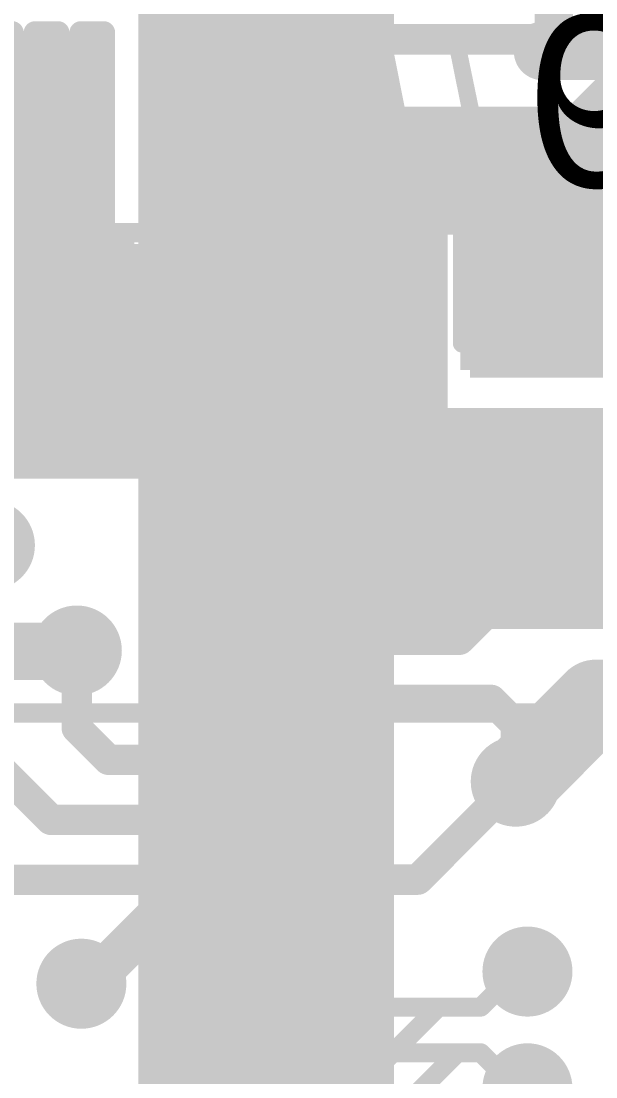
# Model space of a CAD drawing. Header units: millimetres. Extents: x -0.33 to 1.44, y -0.21 to 1.57.
# Drawn here: x 0.5502 to 0.701, y 0.6266 to 0.9035 of the extents above; entities that cross this region are included whole.
import ezdxf

# ---------------------------------------------------------------- set-up
doc = ezdxf.new("R2010")
doc.units = ezdxf.units.MM
doc.header["$MEASUREMENT"] = 0
for name, color, linetype in [('BottomLayer', 5, 'Continuous'), ('BottomOverlay', 54, 'Continuous'), ('BottomPaste', 16, 'Continuous'), ('BottomSolder', 6, 'Continuous'), ('TopLayer', 1, 'Continuous'), ('TopPaste', 8, 'Continuous'), ('TopSolder', 216, 'Continuous'), ('ViaHoleLayer', 16, 'Continuous')]:
    doc.layers.add(name, color=color, linetype=linetype)
doc.styles.add('Arial', font='', dxfattribs={"height": 0.2})
doc.styles.get('Arial').set_extended_font_data('Arial')

# ---------------------------------------------------------------- blocks, each defined once
blk = doc.blocks.new('LAN9255_ZMX019_3')
at = {"layer": 'TopLayer'}
for points in [[(-0.0511811, 0.33267725), (-0.0511811, 0.27362215), (-0.0590551, 0.27362215), (-0.0590551, 0.33267725)], [(-0.0354331, 0.33267725), (-0.0354331, 0.27362215), (-0.0433071, 0.27362215), (-0.0433071, 0.33267725)], [(-0.019685, 0.33267725), (-0.019685, 0.27362215), (-0.027559, 0.27362215), (-0.027559, 0.33267725)], [(-0.003937000000000001, 0.33267725), (-0.003936999999999999, 0.27362215), (-0.011811, 0.27362215), (-0.011811, 0.33267725)], [(0.011811, 0.33267725), (0.011811, 0.27362215), (0.003937000000000001, 0.27362215), (0.003936999999999999, 0.33267725)], [(0.0275591, 0.33267725), (0.0275591, 0.27362215), (0.0196851, 0.27362215), (0.0196851, 0.33267725)], [(0.0433071, 0.33267725), (0.0433071, 0.27362215), (0.0354331, 0.27362215), (0.0354331, 0.33267725)], [(0.0590551, 0.33267725), (0.0590551, 0.27362215), (0.0511811, 0.27362215), (0.0511811, 0.33267725)], [(0.0748031, 0.33267725), (0.0748031, 0.27362215), (0.0669291, 0.27362215), (0.0669291, 0.33267725)], [(0.0905512, 0.33267725), (0.0905512, 0.27362215), (0.0826772, 0.27362215), (0.0826772, 0.33267725)], [(0.1062992, 0.33267725), (0.1062992, 0.27362215), (0.0984252, 0.27362215), (0.0984252, 0.33267725)], [(0.1220473, 0.33267725), (0.1220473, 0.27362215), (0.1141733, 0.27362215), (0.1141733, 0.33267725)], [(0.1377953, 0.33267725), (0.1377953, 0.27362215), (0.1299213, 0.27362215), (0.1299213, 0.33267725)], [(0.1535433, 0.33267725), (0.1535433, 0.27362215), (0.1456693, 0.27362215), (0.1456693, 0.33267725)], [(0.1692913, 0.33267725), (0.1692913, 0.27362215), (0.1614173, 0.27362215), (0.1614173, 0.33267725)], [(0.1850394, 0.33267725), (0.1850394, 0.27362215), (0.1771654, 0.27362215), (0.1771654, 0.33267725)], [(0.2007874, 0.33267725), (0.2007874, 0.27362215), (0.1929134, 0.27362215), (0.1929134, 0.33267725)], [(0.2165354, 0.33267725), (0.2165354, 0.27362215), (0.2086614, 0.27362215), (0.2086614, 0.33267725)]]:
    blk.add_hatch(color=1, dxfattribs=at).paths.add_polyline_path(points)
at = {"layer": 'TopPaste'}
for points in [[(-0.0511811, 0.33267725), (-0.0511811, 0.27362215), (-0.0590551, 0.27362215), (-0.0590551, 0.33267725)], [(-0.0354331, 0.33267725), (-0.0354331, 0.27362215), (-0.0433071, 0.27362215), (-0.0433071, 0.33267725)], [(-0.019685, 0.33267725), (-0.019685, 0.27362215), (-0.027559, 0.27362215), (-0.027559, 0.33267725)], [(-0.003937000000000001, 0.33267725), (-0.003936999999999999, 0.27362215), (-0.011811, 0.27362215), (-0.011811, 0.33267725)], [(0.011811, 0.33267725), (0.011811, 0.27362215), (0.003937000000000001, 0.27362215), (0.003936999999999999, 0.33267725)], [(0.0275591, 0.33267725), (0.0275591, 0.27362215), (0.0196851, 0.27362215), (0.0196851, 0.33267725)], [(0.0433071, 0.33267725), (0.0433071, 0.27362215), (0.0354331, 0.27362215), (0.0354331, 0.33267725)], [(0.0590551, 0.33267725), (0.0590551, 0.27362215), (0.0511811, 0.27362215), (0.0511811, 0.33267725)], [(0.0748031, 0.33267725), (0.0748031, 0.27362215), (0.0669291, 0.27362215), (0.0669291, 0.33267725)], [(0.0905512, 0.33267725), (0.0905512, 0.27362215), (0.0826772, 0.27362215), (0.0826772, 0.33267725)], [(0.1062992, 0.33267725), (0.1062992, 0.27362215), (0.0984252, 0.27362215), (0.0984252, 0.33267725)], [(0.1220473, 0.33267725), (0.1220473, 0.27362215), (0.1141733, 0.27362215), (0.1141733, 0.33267725)], [(0.1377953, 0.33267725), (0.1377953, 0.27362215), (0.1299213, 0.27362215), (0.1299213, 0.33267725)], [(0.1535433, 0.33267725), (0.1535433, 0.27362215), (0.1456693, 0.27362215), (0.1456693, 0.33267725)], [(0.1692913, 0.33267725), (0.1692913, 0.27362215), (0.1614173, 0.27362215), (0.1614173, 0.33267725)], [(0.1850394, 0.33267725), (0.1850394, 0.27362215), (0.1771654, 0.27362215), (0.1771654, 0.33267725)], [(0.2007874, 0.33267725), (0.2007874, 0.27362215), (0.1929134, 0.27362215), (0.1929134, 0.33267725)], [(0.2165354, 0.33267725), (0.2165354, 0.27362215), (0.2086614, 0.27362215), (0.2086614, 0.33267725)]]:
    blk.add_hatch(color=8, dxfattribs=at).paths.add_polyline_path(points)
at = {"layer": 'TopSolder'}
for points in [[(-0.0471811, 0.33667725), (-0.0471811, 0.26962215), (-0.0630551, 0.26962215), (-0.0630551, 0.33667725)], [(-0.0314331, 0.33667725), (-0.0314331, 0.26962215), (-0.0473071, 0.26962215), (-0.0473071, 0.33667725)], [(-0.015685, 0.33667725), (-0.015685, 0.26962215), (-0.031559, 0.26962215), (-0.031559, 0.33667725)], [(6.299999999999855e-05, 0.33667725), (6.300000000000145e-05, 0.26962215), (-0.015811, 0.26962215), (-0.015811, 0.33667725)], [(0.015811, 0.33667725), (0.015811, 0.26962215), (-6.299999999999855e-05, 0.26962215), (-6.300000000000145e-05, 0.33667725)], [(0.0315591, 0.33667725), (0.0315591, 0.26962215), (0.0156851, 0.26962215), (0.0156851, 0.33667725)], [(0.0473071, 0.33667725), (0.0473071, 0.26962215), (0.0314331, 0.26962215), (0.0314331, 0.33667725)], [(0.0630551, 0.33667725), (0.0630551, 0.26962215), (0.0471811, 0.26962215), (0.0471811, 0.33667725)], [(0.0788031, 0.33667725), (0.0788031, 0.26962215), (0.0629291, 0.26962215), (0.0629291, 0.33667725)], [(0.0945512, 0.33667725), (0.0945512, 0.26962215), (0.0786772, 0.26962215), (0.0786772, 0.33667725)], [(0.1102992, 0.33667725), (0.1102992, 0.26962215), (0.0944252, 0.26962215), (0.0944252, 0.33667725)], [(0.1260473, 0.33667725), (0.1260473, 0.26962215), (0.1101733, 0.26962215), (0.1101733, 0.33667725)], [(0.1417953, 0.33667725), (0.1417953, 0.26962215), (0.1259213, 0.26962215), (0.1259213, 0.33667725)], [(0.1575433, 0.33667725), (0.1575433, 0.26962215), (0.1416693, 0.26962215), (0.1416693, 0.33667725)], [(0.1732913, 0.33667725), (0.1732913, 0.26962215), (0.1574173, 0.26962215), (0.1574173, 0.33667725)], [(0.1890394, 0.33667725), (0.1890394, 0.26962215), (0.1731654, 0.26962215), (0.1731654, 0.33667725)], [(0.2047874, 0.33667725), (0.2047874, 0.26962215), (0.1889134, 0.26962215), (0.1889134, 0.33667725)], [(0.2205354, 0.33667725), (0.2205354, 0.26962215), (0.2046614, 0.26962215), (0.2046614, 0.33667725)]]:
    blk.add_hatch(color=216, dxfattribs=at).paths.add_polyline_path(points)
blk = doc.blocks.new('I__0805_B_4')
at = {"layer": 'BottomLayer'}
for points in [[(-0.06299205, 0.02598425), (-0.01574795, 0.02598425), (-0.01574795, -0.02598425), (-0.06299205, -0.02598425)], [(0.01574815, 0.02598425), (0.06299225, 0.02598425), (0.06299225, -0.02598425), (0.01574815, -0.02598425)]]:
    blk.add_hatch(color=5, dxfattribs=at).paths.add_polyline_path(points)
at = {"layer": 'BottomPaste'}
for points in [[(-0.06299205, 0.02598425), (-0.01574795, 0.02598425), (-0.01574795, -0.02598425), (-0.06299205, -0.02598425)], [(0.01574815, 0.02598425), (0.06299225, 0.02598425), (0.06299225, -0.02598425), (0.01574815, -0.02598425)]]:
    blk.add_hatch(color=16, dxfattribs=at).paths.add_polyline_path(points)
at = {"layer": 'BottomSolder'}
for points in [[(-0.06699205, 0.02998425), (-0.01174795, 0.02998425), (-0.01174795, -0.02998425), (-0.06699205, -0.02998425)], [(0.01174815, 0.02998425), (0.06699225, 0.02998425), (0.06699225, -0.02998425), (0.01174815, -0.02998425)]]:
    blk.add_hatch(color=6, dxfattribs=at).paths.add_polyline_path(points)
at = {"layer": 'BottomOverlay', "const_width": 0.005}
for points in [[(-0.0678425, 0.031), (0.068, 0.031)], [(-0.0678425, -0.031), (-0.0678425, 0.031)], [(0.068, -0.031), (0.068, 0.031)], [(-0.0678425, -0.031), (0.068, -0.031)]]:
    blk.add_lwpolyline(points, dxfattribs=at)
at = {"layer": 'BottomOverlay', "const_width": 0.0025}
for points in [[(-0.0690925, 0.031, 1), (-0.0665925, 0.031, 1)], [(-0.0690925, 0.031, 1), (-0.0665925, 0.031, 1)], [(0.06675, 0.031, 1), (0.06925, 0.031, 1)], [(0.06675, 0.031, 1), (0.06925, 0.031, 1)], [(-0.0690925, -0.031, 1), (-0.0665925, -0.031, 1)], [(-0.0690925, -0.031, 1), (-0.0665925, -0.031, 1)], [(0.06675, -0.031, 1), (0.06925, -0.031, 1)], [(0.06675, -0.031, 1), (0.06925, -0.031, 1)]]:
    blk.add_lwpolyline(points, format="xyb", close=True, dxfattribs=at)
blk = doc.blocks.new('TLE5012BE5000FUMA1_B_16')
at = {"layer": 'BottomLayer'}
for points in [[(-0.1377953, 0.0877953), (-0.0862205, 0.0877953), (-0.0862205, 0.0622047), (-0.1377953, 0.0622047)], [(0.0862205, 0.0877953), (0.1377953, 0.0877953), (0.1377953, 0.0622047), (0.0862205, 0.0622047)], [(-0.1377953, 0.0377953), (-0.0862205, 0.0377953), (-0.0862205, 0.0122047), (-0.1377953, 0.0122047)], [(0.0862205, 0.0377953), (0.1377953, 0.0377953), (0.1377953, 0.0122047), (0.0862205, 0.0122047)], [(-0.1377953, -0.0122047), (-0.0862205, -0.0122047), (-0.0862205, -0.0377953), (-0.1377953, -0.0377953)], [(0.0862205, -0.0122047), (0.1377953, -0.0122047), (0.1377953, -0.0377953), (0.0862205, -0.0377953)], [(-0.1377953, -0.0622047), (-0.0862205, -0.0622047), (-0.0862205, -0.0877953), (-0.1377953, -0.0877953)], [(0.0862205, -0.0622047), (0.1377953, -0.0622047), (0.1377953, -0.0877953), (0.0862205, -0.0877953)]]:
    blk.add_hatch(color=5, dxfattribs=at).paths.add_polyline_path(points)
at = {"layer": 'BottomPaste'}
for points in [[(-0.1377953, 0.0877953), (-0.0862205, 0.0877953), (-0.0862205, 0.0622047), (-0.1377953, 0.0622047)], [(0.0862205, 0.0877953), (0.1377953, 0.0877953), (0.1377953, 0.0622047), (0.0862205, 0.0622047)], [(-0.1377953, 0.0377953), (-0.0862205, 0.0377953), (-0.0862205, 0.0122047), (-0.1377953, 0.0122047)], [(0.0862205, 0.0377953), (0.1377953, 0.0377953), (0.1377953, 0.0122047), (0.0862205, 0.0122047)], [(-0.1377953, -0.0122047), (-0.0862205, -0.0122047), (-0.0862205, -0.0377953), (-0.1377953, -0.0377953)], [(0.0862205, -0.0122047), (0.1377953, -0.0122047), (0.1377953, -0.0377953), (0.0862205, -0.0377953)], [(-0.1377953, -0.0622047), (-0.0862205, -0.0622047), (-0.0862205, -0.0877953), (-0.1377953, -0.0877953)], [(0.0862205, -0.0622047), (0.1377953, -0.0622047), (0.1377953, -0.0877953), (0.0862205, -0.0877953)]]:
    blk.add_hatch(color=16, dxfattribs=at).paths.add_polyline_path(points)
at = {"layer": 'BottomSolder'}
for points in [[(-0.1417953, 0.0917953), (-0.0822205, 0.0917953), (-0.0822205, 0.0582047), (-0.1417953, 0.0582047)], [(0.0822205, 0.0917953), (0.1417953, 0.0917953), (0.1417953, 0.0582047), (0.0822205, 0.0582047)], [(-0.1417953, 0.0417953), (-0.0822205, 0.0417953), (-0.0822205, 0.0082047), (-0.1417953, 0.0082047)], [(0.0822205, 0.0417953), (0.1417953, 0.0417953), (0.1417953, 0.0082047), (0.0822205, 0.0082047)], [(-0.1417953, -0.0082047), (-0.0822205, -0.0082047), (-0.0822205, -0.0417953), (-0.1417953, -0.0417953)], [(0.0822205, -0.0082047), (0.1417953, -0.0082047), (0.1417953, -0.0417953), (0.0822205, -0.0417953)], [(-0.1417953, -0.0582047), (-0.0822205, -0.0582047), (-0.0822205, -0.0917953), (-0.1417953, -0.0917953)], [(0.0822205, -0.0582047), (0.1417953, -0.0582047), (0.1417953, -0.0917953), (0.0822205, -0.0917953)]]:
    blk.add_hatch(color=6, dxfattribs=at).paths.add_polyline_path(points)
at = {"layer": 'BottomOverlay', "const_width": 0.005}
for points in [[(0.076, 0.099), (-0.077, 0.099)], [(0.076, -0.099), (-0.077, -0.099)]]:
    blk.add_lwpolyline(points, dxfattribs=at)
at = {"layer": 'BottomOverlay'}
for points, const_width in [([(-0.07825, 0.099, 1), (-0.07575, 0.099, 1)], 0.0025), ([(0.07475, 0.099, 1), (0.07725, 0.099, 1)], 0.0025), ([(-0.146, -0.077, 1), (-0.156, -0.077, 1)], 0.01), ([(-0.1585, -0.077, 1), (-0.1535, -0.077, 1)], 0.005), ([(-0.1485, -0.077, 1), (-0.1435, -0.077, 1)], 0.005), ([(-0.07825, -0.099, 1), (-0.07575, -0.099, 1)], 0.0025), ([(0.07475, -0.099, 1), (0.07725, -0.099, 1)], 0.0025)]:
    blk.add_lwpolyline(points, format="xyb", close=True, dxfattribs=dict(at, const_width=const_width))
blk = doc.blocks.new('C__0603_B_58')
at = {"layer": 'BottomLayer'}
for points in [[(-0.045, -0.0175), (-0.045, 0.0175), (-0.015, 0.0175), (-0.015, -0.0175)], [(0.015, -0.0175), (0.015, 0.0175), (0.045, 0.0175), (0.045, -0.0175)]]:
    blk.add_hatch(color=5, dxfattribs=at).paths.add_polyline_path(points)
at = {"layer": 'BottomPaste'}
for points in [[(-0.045, -0.0175), (-0.045, 0.0175), (-0.015, 0.0175), (-0.015, -0.0175)], [(0.015, -0.0175), (0.015, 0.0175), (0.045, 0.0175), (0.045, -0.0175)]]:
    blk.add_hatch(color=16, dxfattribs=at).paths.add_polyline_path(points)
at = {"layer": 'BottomSolder'}
for points in [[(-0.049, -0.0215), (-0.049, 0.0215), (-0.011, 0.0215), (-0.011, -0.0215)], [(0.011, -0.0215), (0.011, 0.0215), (0.049, 0.0215), (0.049, -0.0215)]]:
    blk.add_hatch(color=6, dxfattribs=at).paths.add_polyline_path(points)
at = {"layer": 'BottomOverlay', "const_width": 0.005}
for points in [[(-0.049, 0.021), (-0.018, 0.021)], [(-0.049, 0.021), (-0.049, -0.021)], [(0.018, 0.021), (0.049, 0.021)], [(0.049, 0.021), (0.049, -0.021)], [(-0.049, -0.021), (-0.018, -0.021)], [(0.018, -0.021), (0.049, -0.021)]]:
    blk.add_lwpolyline(points, dxfattribs=at)
at = {"layer": 'BottomOverlay', "const_width": 0.0025}
for points in [[(-0.05025, 0.021, 1), (-0.04775, 0.021, 1)], [(-0.05025, 0.021, 1), (-0.04775, 0.021, 1)], [(-0.01925, 0.021, 1), (-0.01675, 0.021, 1)], [(0.01675, 0.021, 1), (0.01925, 0.021, 1)], [(0.04775, 0.021, 1), (0.05025, 0.021, 1)], [(0.04775, 0.021, 1), (0.05025, 0.021, 1)], [(-0.05025, -0.021, 1), (-0.04775, -0.021, 1)], [(-0.05025, -0.021, 1), (-0.04775, -0.021, 1)], [(-0.01925, -0.021, 1), (-0.01675, -0.021, 1)], [(0.01675, -0.021, 1), (0.01925, -0.021, 1)], [(0.04775, -0.021, 1), (0.05025, -0.021, 1)], [(0.04775, -0.021, 1), (0.05025, -0.021, 1)]]:
    blk.add_lwpolyline(points, format="xyb", close=True, dxfattribs=at)

msp = doc.modelspace()

# ---------------------------------------------------------------- hatches: boundary and pattern name
at = {"layer": 'BottomLayer'}
for points in [[(0.593, 0.869), (0.621, 0.869), (0.621, 0.942), (0.593, 0.942)], [(0.593, 0.854), (0.73, 0.854), (0.73, 0.881), (0.593, 0.881)], [(0.5277574, 0.79), (0.598, 0.79), (0.598, 0.845), (0.5277574, 0.845)], [(0.668, 0.81), (0.801, 0.81), (0.801, 0.846), (0.668, 0.846)], [(0.6069201, 0.774), (0.6579999, 0.774), (0.6579999, 0.844), (0.6069201, 0.844)], [(0.607, 0.744), (0.756, 0.744), (0.756, 0.802), (0.607, 0.802)]]:
    msp.add_hatch(color=5, dxfattribs=at).paths.add_polyline_path(points)
h = msp.add_hatch(color=5, dxfattribs=at)
edge = h.paths.add_edge_path()
edge.add_arc((0.542, 0.766), 0.011811, 0, 360)
h = msp.add_hatch(color=5, dxfattribs=at)
edge = h.paths.add_edge_path()
edge.add_arc((0.684, 0.76), 0.011811, 0, 360)
h = msp.add_hatch(color=5, dxfattribs=at)
edge = h.paths.add_edge_path()
edge.add_arc((0.564811, 0.7383915), 0.011811, 0, 360)
h = msp.add_hatch(color=5, dxfattribs=at)
edge = h.paths.add_edge_path()
edge.add_arc((0.68, 0.704), 0.011811, 0, 360)
h = msp.add_hatch(color=5, dxfattribs=at)
edge = h.paths.add_edge_path()
edge.add_arc((0.683071, 0.654185), 0.011811, 0, 360)
h = msp.add_hatch(color=5, dxfattribs=at)
edge = h.paths.add_edge_path()
edge.add_arc((0.566, 0.651), 0.011811, 0, 360)
h = msp.add_hatch(color=5, dxfattribs=at)
edge = h.paths.add_edge_path()
edge.add_arc((0.683071, 0.623563), 0.011811, 0, 360)
at = {"layer": 'TopLayer'}
h = msp.add_hatch(color=1, dxfattribs=at)
edge = h.paths.add_edge_path()
edge.add_arc((0.542, 0.766), 0.011811, 0, 360)
h = msp.add_hatch(color=1, dxfattribs=at)
edge = h.paths.add_edge_path()
edge.add_arc((0.684, 0.76), 0.011811, 0, 360)
h = msp.add_hatch(color=1, dxfattribs=at)
edge = h.paths.add_edge_path()
edge.add_arc((0.564811, 0.7383915), 0.011811, 0, 360)
h = msp.add_hatch(color=1, dxfattribs=at)
edge = h.paths.add_edge_path()
edge.add_arc((0.68, 0.704), 0.011811, 0, 360)
h = msp.add_hatch(color=1, dxfattribs=at)
edge = h.paths.add_edge_path()
edge.add_arc((0.683071, 0.654185), 0.011811, 0, 360)
h = msp.add_hatch(color=1, dxfattribs=at)
edge = h.paths.add_edge_path()
edge.add_arc((0.566, 0.651), 0.011811, 0, 360)
h = msp.add_hatch(color=1, dxfattribs=at)
edge = h.paths.add_edge_path()
edge.add_arc((0.683071, 0.623563), 0.011811, 0, 360)
at = {"layer": 'ViaHoleLayer'}
h = msp.add_hatch(color=16, dxfattribs=at)
edge = h.paths.add_edge_path()
edge.add_arc((0.684, 0.76), 0.0059055, 0, 360)
h = msp.add_hatch(color=16, dxfattribs=at)
edge = h.paths.add_edge_path()
edge.add_arc((0.564811, 0.7383915), 0.0059055, 0, 360)
h = msp.add_hatch(color=16, dxfattribs=at)
edge = h.paths.add_edge_path()
edge.add_arc((0.68, 0.704), 0.0059055, 0, 360)
h = msp.add_hatch(color=16, dxfattribs=at)
edge = h.paths.add_edge_path()
edge.add_arc((0.683071, 0.654185), 0.0059055, 0, 360)
h = msp.add_hatch(color=16, dxfattribs=at)
edge = h.paths.add_edge_path()
edge.add_arc((0.566, 0.651), 0.0059055, 0, 360)
h = msp.add_hatch(color=16, dxfattribs=at)
edge = h.paths.add_edge_path()
edge.add_arc((0.683071, 0.623563), 0.0059055, 0, 360)

# ---------------------------------------------------------------- linework, layer by layer
at = {"layer": 'BottomLayer'}
for points, const_width in [([(0.69, 0.903189), (0.69, 0.925)], 0.01), ([(0.7044528, 0.8995), (0.7228934, 0.8995)], 0.015), ([(0.687, 0.8955), (0.7268934, 0.8955)], 0.015), ([(0.587622, 0.672622), (0.587622, 0.795622)], 0.008), ([(0.5646085, 0.738189), (0.564811, 0.7383915)], 0.022), ([(0.418189, 0.738189), (0.5646085, 0.738189)], 0.015), ([(0.68, 0.704), (0.701, 0.725)], 0.022), ([(0.701, 0.725), (0.7649972, 0.725)], 0.022), ([(0.566, 0.651), (0.587622, 0.672622)], 0.008), ([(0.670831, 0.644874), (0.680142, 0.654185)], 0.005), ([(0.680142, 0.654185), (0.683071, 0.654185)], 0.005), ([(0.5779833, 0.5631233), (0.659734, 0.644874)], 0.005), ([(0.659734, 0.644874), (0.670831, 0.644874)], 0.005), ([(0.5739094, 0.5420789), (0.6647045, 0.632874)], 0.005), ([(0.6647045, 0.632874), (0.670831, 0.632874)], 0.005), ([(0.670831, 0.632874), (0.680142, 0.623563)], 0.005)]:
    msp.add_lwpolyline(points, dxfattribs=dict(at, const_width=const_width))
at = {"layer": 'BottomLayer', "const_width": 0.015}
msp.add_lwpolyline([(0.7044528, 0.8995, -0.1557830740297191), (0.687, 0.8958429)], format="xyb", dxfattribs=at)
at = {"layer": 'BottomLayer'}
for points, const_width in [([(0.6875, 0.903189, 1), (0.6925, 0.903189, 1)], 0.005), ([(0.7007028, 0.8995, 1), (0.7082028, 0.8995, 1)], 0.0075), ([(0.7007028, 0.8995, 1), (0.7082028, 0.8995, 1)], 0.0075), ([(0.68325, 0.8958429, 1), (0.69075, 0.8958429, 1)], 0.0075), ([(0.68325, 0.8955, 1), (0.69075, 0.8955, 1)], 0.0075), ([(0.585622, 0.795622, 1), (0.589622, 0.795622, 1)], 0.004), ([(0.5591085, 0.738189, 1), (0.5701085, 0.738189, 1)], 0.011), ([(0.559311, 0.7383915, 1), (0.570311, 0.7383915, 1)], 0.011), ([(0.5608585, 0.738189, 1), (0.5683585, 0.738189, 1)], 0.0075), ([(0.6955, 0.725, 1), (0.7065, 0.725, 1)], 0.011), ([(0.6955, 0.725, 1), (0.7065, 0.725, 1)], 0.011), ([(0.6745, 0.704, 1), (0.6855, 0.704, 1)], 0.011), ([(0.585622, 0.672622, 1), (0.589622, 0.672622, 1)], 0.004), ([(0.585622, 0.672622, 1), (0.589622, 0.672622, 1)], 0.004), ([(0.678892, 0.654185, 1), (0.681392, 0.654185, 1)], 0.0025), ([(0.678892, 0.654185, 1), (0.681392, 0.654185, 1)], 0.0025), ([(0.681821, 0.654185, 1), (0.684321, 0.654185, 1)], 0.0025), ([(0.564, 0.651, 1), (0.568, 0.651, 1)], 0.004), ([(0.658484, 0.644874, 1), (0.660984, 0.644874, 1)], 0.0025), ([(0.658484, 0.644874, 1), (0.660984, 0.644874, 1)], 0.0025), ([(0.669581, 0.644874, 1), (0.672081, 0.644874, 1)], 0.0025), ([(0.669581, 0.644874, 1), (0.672081, 0.644874, 1)], 0.0025), ([(0.6634545, 0.632874, 1), (0.6659545, 0.632874, 1)], 0.0025), ([(0.6634545, 0.632874, 1), (0.6659545, 0.632874, 1)], 0.0025), ([(0.669581, 0.632874, 1), (0.672081, 0.632874, 1)], 0.0025), ([(0.669581, 0.632874, 1), (0.672081, 0.632874, 1)], 0.0025)]:
    msp.add_lwpolyline(points, format="xyb", close=True, dxfattribs=dict(at, const_width=const_width))
at = {"layer": 'TopLayer'}
for points, const_width in [([(0.6959761, 0.8987165), (0.7364884, 0.9392288)], 0.008), ([(0.5418678, 0.9004646), (0.5478678, 0.9004646)], 0.006), ([(0.5478678, 0.8343504), (0.5478678, 0.9004646)], 0.006), ([(0.5538678, 0.9004646), (0.5598678, 0.9004646)], 0.006), ([(0.5538678, 0.8343504), (0.5538678, 0.9004646)], 0.006), ([(0.5598678, 0.8343504), (0.5598678, 0.9004646)], 0.006), ([(0.5658678, 0.9004646), (0.5718678, 0.9004646)], 0.006), ([(0.5658678, 0.8343504), (0.5658678, 0.9004646)], 0.006), ([(0.5718678, 0.8343504), (0.5718678, 0.9004646)], 0.006), ([(0.6145197, 0.8987165), (0.6959761, 0.8987165)], 0.008), ([(0.6856931, 0.8672205), (0.7056616, 0.887189)], 0.008), ([(0.6322362, 0.8672205), (0.6856931, 0.8672205)], 0.008), ([(0.6322362, 0.8672205), (0.6856931, 0.8672205)], 0.008), ([(0.7022046, 0.8514724), (0.7175431, 0.8668109)], 0.008), ([(0.6322362, 0.8514724), (0.7022046, 0.8514724)], 0.008), ([(0.5478678, 0.8343504), (0.5538678, 0.8343504)], 0.006), ([(0.5598678, 0.8343504), (0.5658678, 0.8343504)], 0.006), ([(0.5718678, 0.8343504), (0.5782911, 0.8343504)], 0.006), ([(0.5782911, 0.8343504), (0.5856811, 0.8343504)], 0.006), ([(0.5856811, 0.8343504), (0.5861181, 0.8347874)], 0.006), ([(0.5861181, 0.8347874), (0.6135827, 0.8347874)], 0.006), ([(0.6135827, 0.8347874), (0.6145197, 0.8357244)], 0.006), ([(0.519138, 0.8213504), (0.5856811, 0.8213504)], 0.006), ([(0.5856811, 0.8213504), (0.5861181, 0.8209134)], 0.006), ([(0.5861181, 0.8209134), (0.6135827, 0.8209134)], 0.006), ([(0.6135827, 0.8209134), (0.6145197, 0.8199764)], 0.006), ([(0.4784803, 0.8044803), (0.6142678, 0.8044803)], 0.006), ([(0.4851077, 0.7884803), (0.6145197, 0.7884803)], 0.006), ([(0.6487246, 0.7569842), (0.6745514, 0.782811)], 0.008), ([(0.6745514, 0.782811), (0.714189, 0.782811)], 0.008), ([(0.6652362, 0.7412362), (0.684, 0.76)], 0.008), ([(0.6145197, 0.7569842), (0.6487246, 0.7569842)], 0.008), ([(0.6145197, 0.7412362), (0.6652362, 0.7412362)], 0.008), ([(0.564811, 0.718043), (0.564811, 0.7383915)], 0.008), ([(0.6145197, 0.7254882), (0.6145827, 0.7254252)], 0.008), ([(0.6145827, 0.7254252), (0.6735748, 0.7254252)], 0.008), ([(0.6735748, 0.7254252), (0.68, 0.719)], 0.008), ([(0.68, 0.704), (0.68, 0.719)], 0.008), ([(0.564811, 0.718043), (0.5731138, 0.7097402)], 0.008), ([(0.542, 0.71), (0.5580079, 0.6939921)], 0.008), ([(0.5731138, 0.7097402), (0.6145197, 0.7097402)], 0.008), ([(0.6543071, 0.6783071), (0.68, 0.704)], 0.008), ([(0.5580079, 0.6939921), (0.6145197, 0.6939921)], 0.008), ([(0.5142559, 0.6782441), (0.6355197, 0.6782441)], 0.008), ([(0.6145197, 0.6782441), (0.6145827, 0.6783071)], 0.008), ([(0.6145827, 0.6783071), (0.6543071, 0.6783071)], 0.008), ([(0.5702273, 0.651), (0.5816604, 0.6624331)], 0.008), ([(0.5816604, 0.6624331), (0.6144567, 0.6624331)], 0.008), ([(0.6144567, 0.6624331), (0.6145197, 0.6624961)], 0.008), ([(0.670831, 0.644874), (0.680142, 0.654185)], 0.005), ([(0.680142, 0.654185), (0.683071, 0.654185)], 0.005), ([(0.566, 0.651), (0.5702273, 0.651)], 0.008), ([(0.6145197, 0.646748), (0.6159567, 0.645311)], 0.005), ([(0.6159567, 0.645311), (0.6440393, 0.645311)], 0.005), ([(0.6440393, 0.645311), (0.6444763, 0.644874)], 0.005), ([(0.6444763, 0.644874), (0.670831, 0.644874)], 0.005), ([(0.6145197, 0.631), (0.6159567, 0.632437)], 0.005), ([(0.6159567, 0.632437), (0.6440393, 0.632437)], 0.005), ([(0.6440393, 0.632437), (0.6444763, 0.632874)], 0.005), ([(0.6444763, 0.632874), (0.670831, 0.632874)], 0.005), ([(0.670831, 0.632874), (0.680142, 0.623563)], 0.005)]:
    msp.add_lwpolyline(points, dxfattribs=dict(at, const_width=const_width))
for points, const_width in [([(0.5463678, 0.9004646, 1), (0.5493678, 0.9004646, 1)], 0.003), ([(0.5463678, 0.9004646, 1), (0.5493678, 0.9004646, 1)], 0.003), ([(0.5523678, 0.9004646, 1), (0.5553678, 0.9004646, 1)], 0.003), ([(0.5523678, 0.9004646, 1), (0.5553678, 0.9004646, 1)], 0.003), ([(0.5583678, 0.9004646, 1), (0.5613678, 0.9004646, 1)], 0.003), ([(0.5583678, 0.9004646, 1), (0.5613678, 0.9004646, 1)], 0.003), ([(0.5643678, 0.9004646, 1), (0.5673678, 0.9004646, 1)], 0.003), ([(0.5643678, 0.9004646, 1), (0.5673678, 0.9004646, 1)], 0.003), ([(0.5703678, 0.9004646, 1), (0.5733678, 0.9004646, 1)], 0.003), ([(0.5703678, 0.9004646, 1), (0.5733678, 0.9004646, 1)], 0.003), ([(0.6125197, 0.8987165, 1), (0.6165197, 0.8987165, 1)], 0.004), ([(0.6939761, 0.8987165, 1), (0.6979761, 0.8987165, 1)], 0.004), ([(0.6939761, 0.8987165, 1), (0.6979761, 0.8987165, 1)], 0.004), ([(0.6302362, 0.8672205, 1), (0.6342362, 0.8672205, 1)], 0.004), ([(0.6302362, 0.8672205, 1), (0.6342362, 0.8672205, 1)], 0.004), ([(0.6836931, 0.8672205, 1), (0.6876931, 0.8672205, 1)], 0.004), ([(0.6836931, 0.8672205, 1), (0.6876931, 0.8672205, 1)], 0.004), ([(0.6836931, 0.8672205, 1), (0.6876931, 0.8672205, 1)], 0.004), ([(0.6302362, 0.8514724, 1), (0.6342362, 0.8514724, 1)], 0.004), ([(0.7002046, 0.8514724, 1), (0.7042046, 0.8514724, 1)], 0.004), ([(0.7002046, 0.8514724, 1), (0.7042046, 0.8514724, 1)], 0.004), ([(0.5463678, 0.8343504, 1), (0.5493678, 0.8343504, 1)], 0.003), ([(0.5463678, 0.8343504, 1), (0.5493678, 0.8343504, 1)], 0.003), ([(0.5523678, 0.8343504, 1), (0.5553678, 0.8343504, 1)], 0.003), ([(0.5523678, 0.8343504, 1), (0.5553678, 0.8343504, 1)], 0.003), ([(0.5583678, 0.8343504, 1), (0.5613678, 0.8343504, 1)], 0.003), ([(0.5583678, 0.8343504, 1), (0.5613678, 0.8343504, 1)], 0.003), ([(0.5643678, 0.8343504, 1), (0.5673678, 0.8343504, 1)], 0.003), ([(0.5643678, 0.8343504, 1), (0.5673678, 0.8343504, 1)], 0.003), ([(0.5703678, 0.8343504, 1), (0.5733678, 0.8343504, 1)], 0.003), ([(0.5703678, 0.8343504, 1), (0.5733678, 0.8343504, 1)], 0.003), ([(0.5767911, 0.8343504, 1), (0.5797911, 0.8343504, 1)], 0.003), ([(0.5767911, 0.8343504, 1), (0.5797911, 0.8343504, 1)], 0.003), ([(0.5841811, 0.8343504, 1), (0.5871811, 0.8343504, 1)], 0.003), ([(0.5841811, 0.8343504, 1), (0.5871811, 0.8343504, 1)], 0.003), ([(0.5846181, 0.8347874, 1), (0.5876181, 0.8347874, 1)], 0.003), ([(0.5846181, 0.8347874, 1), (0.5876181, 0.8347874, 1)], 0.003), ([(0.6120827, 0.8347874, 1), (0.6150827, 0.8347874, 1)], 0.003), ([(0.6120827, 0.8347874, 1), (0.6150827, 0.8347874, 1)], 0.003), ([(0.6130197, 0.8357244, 1), (0.6160197, 0.8357244, 1)], 0.003), ([(0.5841811, 0.8213504, 1), (0.5871811, 0.8213504, 1)], 0.003), ([(0.5841811, 0.8213504, 1), (0.5871811, 0.8213504, 1)], 0.003), ([(0.5846181, 0.8209134, 1), (0.5876181, 0.8209134, 1)], 0.003), ([(0.5846181, 0.8209134, 1), (0.5876181, 0.8209134, 1)], 0.003), ([(0.6120827, 0.8209134, 1), (0.6150827, 0.8209134, 1)], 0.003), ([(0.6120827, 0.8209134, 1), (0.6150827, 0.8209134, 1)], 0.003), ([(0.6130197, 0.8199764, 1), (0.6160197, 0.8199764, 1)], 0.003), ([(0.6127678, 0.8044803, 1), (0.6157678, 0.8044803, 1)], 0.003), ([(0.6130197, 0.7884803, 1), (0.6160197, 0.7884803, 1)], 0.003), ([(0.6725514, 0.782811, 1), (0.6765514, 0.782811, 1)], 0.004), ([(0.6725514, 0.782811, 1), (0.6765514, 0.782811, 1)], 0.004), ([(0.682, 0.76, 1), (0.686, 0.76, 1)], 0.004), ([(0.6125197, 0.7569842, 1), (0.6165197, 0.7569842, 1)], 0.004), ([(0.6467246, 0.7569842, 1), (0.6507246, 0.7569842, 1)], 0.004), ([(0.6467246, 0.7569842, 1), (0.6507246, 0.7569842, 1)], 0.004), ([(0.6125197, 0.7412362, 1), (0.6165197, 0.7412362, 1)], 0.004), ([(0.6632362, 0.7412362, 1), (0.6672362, 0.7412362, 1)], 0.004), ([(0.6632362, 0.7412362, 1), (0.6672362, 0.7412362, 1)], 0.004), ([(0.562811, 0.7383915, 1), (0.566811, 0.7383915, 1)], 0.004), ([(0.6125197, 0.7254882, 1), (0.6165197, 0.7254882, 1)], 0.004), ([(0.6125827, 0.7254252, 1), (0.6165827, 0.7254252, 1)], 0.004), ([(0.6125827, 0.7254252, 1), (0.6165827, 0.7254252, 1)], 0.004), ([(0.6715748, 0.7254252, 1), (0.6755748, 0.7254252, 1)], 0.004), ([(0.6715748, 0.7254252, 1), (0.6755748, 0.7254252, 1)], 0.004), ([(0.678, 0.719, 1), (0.682, 0.719, 1)], 0.004), ([(0.678, 0.719, 1), (0.682, 0.719, 1)], 0.004), ([(0.562811, 0.718043, 1), (0.566811, 0.718043, 1)], 0.004), ([(0.562811, 0.718043, 1), (0.566811, 0.718043, 1)], 0.004), ([(0.5711138, 0.7097402, 1), (0.5751138, 0.7097402, 1)], 0.004), ([(0.5711138, 0.7097402, 1), (0.5751138, 0.7097402, 1)], 0.004), ([(0.6125197, 0.7097402, 1), (0.6165197, 0.7097402, 1)], 0.004), ([(0.678, 0.704, 1), (0.682, 0.704, 1)], 0.004), ([(0.678, 0.704, 1), (0.682, 0.704, 1)], 0.004), ([(0.5560079, 0.6939921, 1), (0.5600079, 0.6939921, 1)], 0.004), ([(0.5560079, 0.6939921, 1), (0.5600079, 0.6939921, 1)], 0.004), ([(0.6125197, 0.6939921, 1), (0.6165197, 0.6939921, 1)], 0.004), ([(0.6125197, 0.6782441, 1), (0.6165197, 0.6782441, 1)], 0.004), ([(0.6125827, 0.6783071, 1), (0.6165827, 0.6783071, 1)], 0.004), ([(0.6125827, 0.6783071, 1), (0.6165827, 0.6783071, 1)], 0.004), ([(0.6335197, 0.6782441, 1), (0.6375197, 0.6782441, 1)], 0.004), ([(0.6523071, 0.6783071, 1), (0.6563071, 0.6783071, 1)], 0.004), ([(0.6523071, 0.6783071, 1), (0.6563071, 0.6783071, 1)], 0.004), ([(0.5796604, 0.6624331, 1), (0.5836604, 0.6624331, 1)], 0.004), ([(0.5796604, 0.6624331, 1), (0.5836604, 0.6624331, 1)], 0.004), ([(0.6124567, 0.6624331, 1), (0.6164567, 0.6624331, 1)], 0.004), ([(0.6124567, 0.6624331, 1), (0.6164567, 0.6624331, 1)], 0.004), ([(0.6125197, 0.6624961, 1), (0.6165197, 0.6624961, 1)], 0.004), ([(0.678892, 0.654185, 1), (0.681392, 0.654185, 1)], 0.0025), ([(0.678892, 0.654185, 1), (0.681392, 0.654185, 1)], 0.0025), ([(0.681821, 0.654185, 1), (0.684321, 0.654185, 1)], 0.0025), ([(0.564, 0.651, 1), (0.568, 0.651, 1)], 0.004), ([(0.5682273, 0.651, 1), (0.5722273, 0.651, 1)], 0.004), ([(0.5682273, 0.651, 1), (0.5722273, 0.651, 1)], 0.004), ([(0.6132697, 0.646748, 1), (0.6157697, 0.646748, 1)], 0.0025), ([(0.6147067, 0.645311, 1), (0.6172067, 0.645311, 1)], 0.0025), ([(0.6147067, 0.645311, 1), (0.6172067, 0.645311, 1)], 0.0025), ([(0.6427893, 0.645311, 1), (0.6452893, 0.645311, 1)], 0.0025), ([(0.6427893, 0.645311, 1), (0.6452893, 0.645311, 1)], 0.0025), ([(0.6432263, 0.644874, 1), (0.6457263, 0.644874, 1)], 0.0025), ([(0.6432263, 0.644874, 1), (0.6457263, 0.644874, 1)], 0.0025), ([(0.669581, 0.644874, 1), (0.672081, 0.644874, 1)], 0.0025), ([(0.669581, 0.644874, 1), (0.672081, 0.644874, 1)], 0.0025), ([(0.6147067, 0.632437, 1), (0.6172067, 0.632437, 1)], 0.0025), ([(0.6147067, 0.632437, 1), (0.6172067, 0.632437, 1)], 0.0025), ([(0.6427893, 0.632437, 1), (0.6452893, 0.632437, 1)], 0.0025), ([(0.6427893, 0.632437, 1), (0.6452893, 0.632437, 1)], 0.0025), ([(0.6432263, 0.632874, 1), (0.6457263, 0.632874, 1)], 0.0025), ([(0.6432263, 0.632874, 1), (0.6457263, 0.632874, 1)], 0.0025), ([(0.669581, 0.632874, 1), (0.672081, 0.632874, 1)], 0.0025), ([(0.669581, 0.632874, 1), (0.672081, 0.632874, 1)], 0.0025), ([(0.6132697, 0.631, 1), (0.6157697, 0.631, 1)], 0.0025)]:
    msp.add_lwpolyline(points, format="xyb", close=True, dxfattribs=dict(at, const_width=const_width))

# ---------------------------------------------------------------- block references
for name, p, rotation in [('LAN9255_ZMX019_3', (0.9176694, 0.6861181), 90), ('C__0603_B_58', (0.687, 0.801), 90), ('TLE5012BE5000FUMA1_B_16', (0.6220079, 0.623), 180)]:
    msp.add_blockref(name, p, dxfattribs=dict(rotation=rotation))
msp.add_blockref('I__0805_B_4', (0.5916298, 0.817))

# ---------------------------------------------------------------- texts
at = {"layer": 'BottomOverlay', "style": 'Arial', "text_generation_flag": 2}
msp.add_text('C29', height=0.045, dxfattribs=at).set_placement((0.798, 0.86))
msp.add_text('#', height=0.06, rotation=180, dxfattribs=at).set_placement((0.638, 0.897))

doc.saveas('drawing.dxf')
